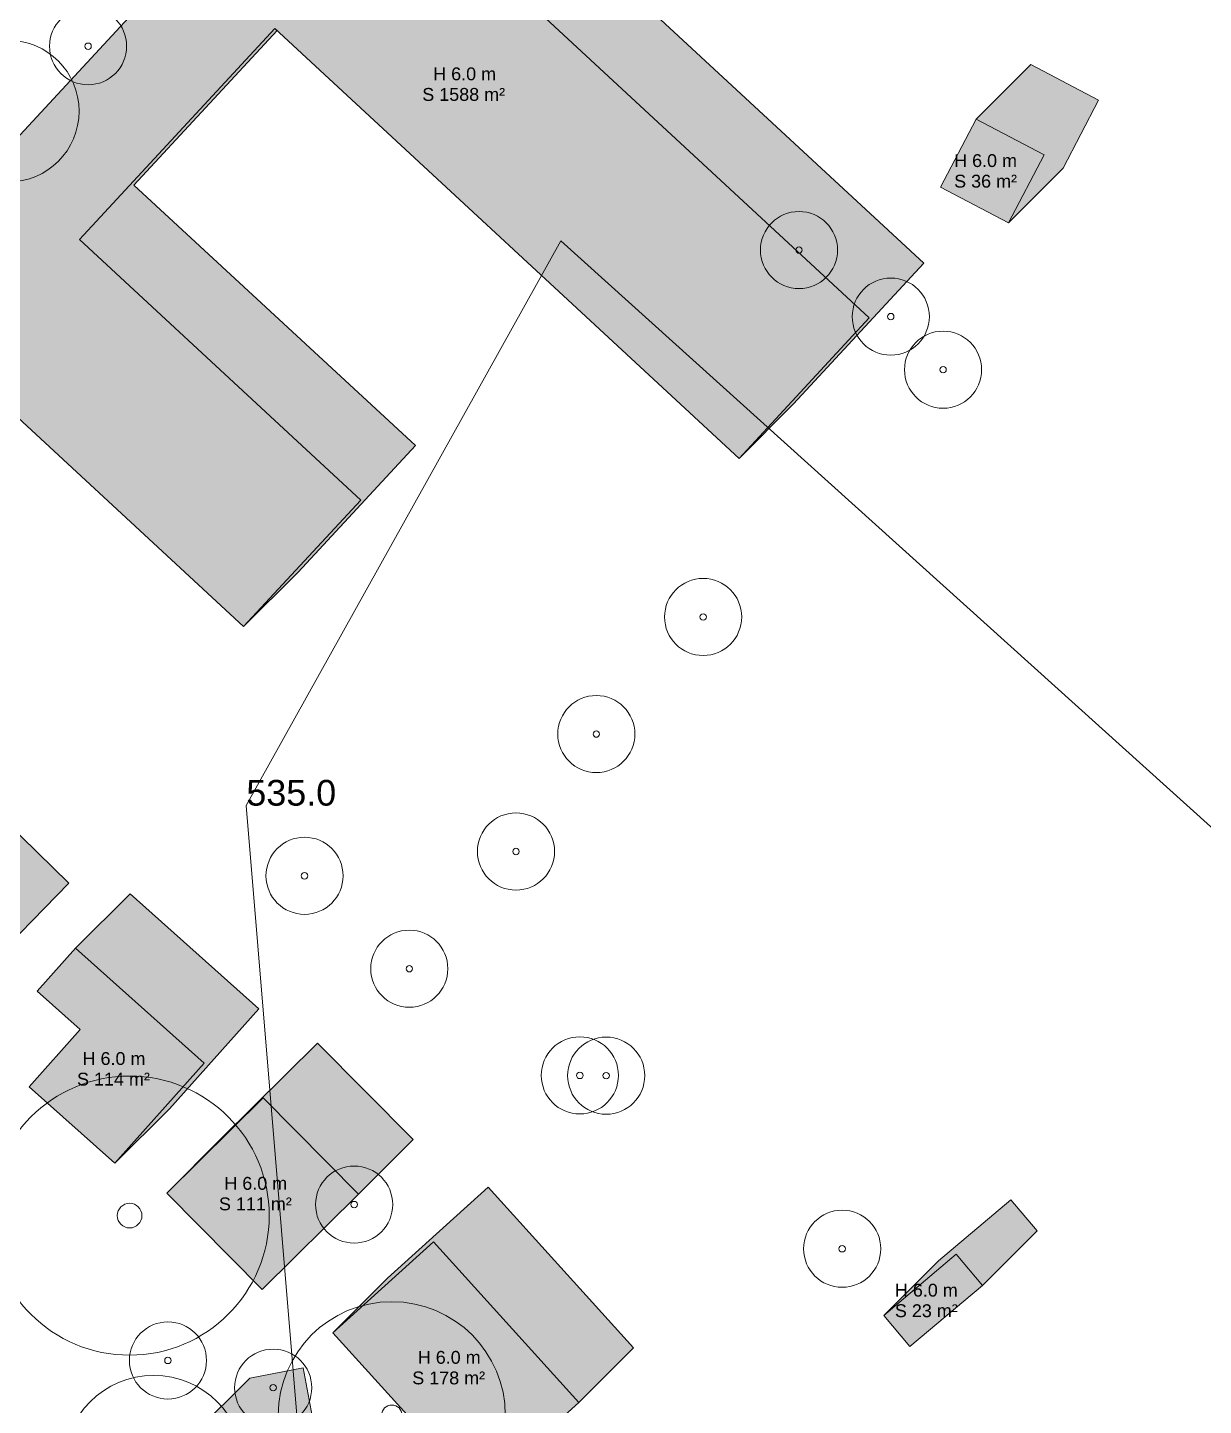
# Model space of a CAD drawing. Header units: metres. Extents: x -3 to 687, y -1 to 1371.
# Drawn here: x 50.2 to 141.7, y 120.2 to 227.4 of the extents above; entities that cross this region are included whole.
import ezdxf

# ---------------------------------------------------------------- set-up
doc = ezdxf.new("R2010")
doc.units = ezdxf.units.M
doc.header["$MEASUREMENT"] = 0
for name, color, linetype, lineweight, true_color in [('TPX_BUILDING_AREAS_TEXT', 7, 'CONTINUOUS', 0, 0x000000), ('TPX_BUILDING_HEIGHTS_TEXT', 7, 'CONTINUOUS', 0, 0x000000), ('TPX_BUILDINGS', 7, 'CONTINUOUS', 0, 0x000000), ('TPX_BUILDINGS_HATCH', 7, 'CONTINUOUS', 0, 0xf0f0f0), ('TPX_BUILDINGS_SHADOWS_HATCH', 7, 'CONTINUOUS', 0, 0x000000), ('TPX_BUILDINGS_SHADOWS_OUTLINES', 7, 'CONTINUOUS', 0, 0x000000), ('TPX_CONTOUR_LINES_5M', 7, 'CONTINUOUS', 0, 0x969696), ('TPX_CONTOUR_LINES_5M_TEXT', 7, 'CONTINUOUS', 0, 0x000000), ('TPX_VEGETATION_TREES_INDIVIDUAL', 7, 'CONTINUOUS', 0, 0x136734)]:
    doc.layers.add(name, color=color, linetype=linetype, lineweight=lineweight, true_color=true_color)
doc.styles.add('TPX_TEXTE', font='arial.ttf')

# ---------------------------------------------------------------- blocks, each defined once
blk = doc.blocks.new('TREETR008_CR088')
at = {"layer": 'TPX_VEGETATION_TREES_INDIVIDUAL'}
for radius in [8.83, 0.792]:
    blk.add_circle((0, 0, 0.04), radius, dxfattribs=at)
blk = doc.blocks.new('TREETR003_CR030')
at = {"layer": 'TPX_VEGETATION_TREES_INDIVIDUAL'}
for radius in [3, 0.25]:
    blk.add_circle((0, 0, 0.04), radius, dxfattribs=at)
blk = doc.blocks.new('TREETR006_CR070')
at = {"layer": 'TPX_VEGETATION_TREES_INDIVIDUAL'}
for radius in [7, 0.583]:
    blk.add_circle((0, 0, 0.04), radius, dxfattribs=at)
blk = doc.blocks.new('TREETR010_CR109')
at = {"layer": 'TPX_VEGETATION_TREES_INDIVIDUAL'}
for radius in [10.86, 0.958]:
    blk.add_circle((0, 0, 0.04), radius, dxfattribs=at)
blk = doc.blocks.new('TREETR005_CR055')
at = {"layer": 'TPX_VEGETATION_TREES_INDIVIDUAL'}
for radius in [5.51, 0.5]:
    blk.add_circle((0, 0, 0.04), radius, dxfattribs=at)

msp = doc.modelspace()

# ---------------------------------------------------------------- hatches: boundary and pattern name
at = {"layer": 'TPX_BUILDINGS_HATCH'}
for points in [[(73.05, 244.35), (38.59, 207.13), (67.05, 180.79), (76.17, 190.63), (54.28, 210.9), (69.48, 227.33), (105.6, 193.88), (115.73, 204.82), (73.05, 244.35)], [(124.04, 220.27), (121.27, 214.99), (126.56, 212.22), (129.33, 217.51), (124.04, 220.27)], [(54.34, 149.44), (50.36, 144.99), (57.04, 139.03), (63.99, 146.82), (53.98, 155.76), (50.99, 152.42), (54.34, 149.44)], [(68.56, 144.13), (61.07, 136.71), (68.49, 129.21), (75.99, 136.64), (68.56, 144.13)], [(81.83, 132.93), (74, 125.85), (85.32, 113.34), (93.14, 120.42), (81.83, 132.93)], [(122.49, 131.95), (116.86, 127.19), (118.89, 124.77), (124.54, 129.53), (122.49, 131.95)]]:
    msp.add_hatch(color=256, dxfattribs=at).paths.add_polyline_path(points)
at = {"layer": 'TPX_BUILDINGS_SHADOWS_HATCH'}
for points in [[(77.29, 248.59), (73.05, 244.35), (115.73, 204.82), (105.6, 193.88), (109.84, 198.12), (119.97, 209.07), (77.29, 248.59)], [(69.48, 227.33), (54.28, 210.9), (76.17, 190.63), (67.05, 180.79), (71.29, 185.03), (80.41, 194.87), (58.52, 215.15), (69.65, 227.17), (69.48, 227.33)], [(128.29, 224.52), (124.04, 220.27), (129.33, 217.51), (126.56, 212.22), (130.8, 216.47), (133.57, 221.75), (128.29, 224.52)], [(26.32, 187.37), (22.07, 183.13), (49.22, 156.57), (42.57, 149.79), (46.82, 154.03), (53.46, 160.82), (26.32, 187.37)], [(58.22, 160.01), (53.98, 155.76), (63.99, 146.82), (57.04, 139.03), (61.28, 143.27), (68.23, 151.06), (58.22, 160.01)], [(65.31, 140.95), (61.07, 136.71), (68.56, 144.13), (75.99, 136.64), (80.23, 140.88), (72.8, 148.37), (65.31, 140.95)], [(78.24, 130.1), (74, 125.85), (81.83, 132.93), (93.14, 120.42), (97.39, 124.66), (86.08, 137.17), (78.24, 130.1)], [(121.1, 131.43), (116.86, 127.19), (122.49, 131.95), (124.54, 129.53), (128.78, 133.78), (126.74, 136.19), (121.1, 131.43)], [(67.53, 122.32), (63.29, 118.08), (67.43, 118.87), (68.23, 114.73), (72.47, 118.97), (71.68, 123.11), (67.53, 122.32)]]:
    msp.add_hatch(color=256, dxfattribs=at).paths.add_polyline_path(points)

# ---------------------------------------------------------------- linework, layer by layer
at = {"layer": 'TPX_BUILDINGS', "elevation": 0.04}
for points in [[(73.05, 244.35), (38.59, 207.13), (67.05, 180.79), (76.17, 190.63), (54.28, 210.9), (69.48, 227.33), (105.6, 193.88), (115.73, 204.82)], [(124.04, 220.27), (121.27, 214.99), (126.56, 212.22), (129.33, 217.51)], [(54.34, 149.44), (50.36, 144.99), (57.04, 139.03), (63.99, 146.82), (53.98, 155.76), (50.99, 152.42)], [(68.56, 144.13), (61.07, 136.71), (68.49, 129.21), (75.99, 136.64)], [(81.83, 132.93), (74, 125.85), (85.32, 113.34), (93.14, 120.42)], [(122.49, 131.95), (116.86, 127.19), (118.89, 124.77), (124.54, 129.53)]]:
    msp.add_lwpolyline(points, close=True, dxfattribs=at)
at = {"layer": 'TPX_BUILDINGS_SHADOWS_OUTLINES', "elevation": 0.04}
for points in [[(77.29, 248.59), (73.05, 244.35), (115.73, 204.82), (105.6, 193.88), (109.84, 198.12), (119.97, 209.07)], [(69.48, 227.33), (54.28, 210.9), (76.17, 190.63), (67.05, 180.79), (71.29, 185.03), (80.41, 194.87), (58.52, 215.15), (69.65, 227.17)], [(128.29, 224.52), (124.04, 220.27), (129.33, 217.51), (126.56, 212.22), (130.8, 216.47), (133.57, 221.75)], [(26.32, 187.37), (22.07, 183.13), (49.22, 156.57), (42.57, 149.79), (46.82, 154.03), (53.46, 160.82)], [(58.22, 160.01), (53.98, 155.76), (63.99, 146.82), (57.04, 139.03), (61.28, 143.27), (68.23, 151.06)], [(65.31, 140.95), (61.07, 136.71), (68.56, 144.13), (75.99, 136.64), (80.23, 140.88), (72.8, 148.37)], [(78.24, 130.1), (74, 125.85), (81.83, 132.93), (93.14, 120.42), (97.39, 124.66), (86.08, 137.17)], [(121.1, 131.43), (116.86, 127.19), (122.49, 131.95), (124.54, 129.53), (128.78, 133.78), (126.74, 136.19)], [(67.53, 122.32), (63.29, 118.08), (67.43, 118.87), (68.23, 114.73), (72.47, 118.97), (71.68, 123.11)]]:
    msp.add_lwpolyline(points, close=True, dxfattribs=at)
at = {"layer": 'TPX_CONTOUR_LINES_5M', "elevation": 0.05}
msp.add_lwpolyline([(257.98, 0), (246.14, 106.18), (196.53, 166.59), (144.12, 163.58), (91.72, 210.8), (67.26, 166.86), (77.34, 45.51), (39.31, 35.76), (13.1, 65.48), (0, 65.48)], dxfattribs=at)

# ---------------------------------------------------------------- block references
at = {"layer": 'TPX_VEGETATION_TREES_INDIVIDUAL'}
for name, p in [('TREETR003_CR030', (54.95, 225.95, 0.04)), ('TREETR005_CR055', (48.74, 220.9, 0.04)), ('TREETR003_CR030', (110.26, 210.09, 0.04)), ('TREETR003_CR030', (117.4, 204.91, 0.04)), ('TREETR003_CR030', (121.47, 200.78, 0.04)), ('TREETR003_CR030', (102.8, 181.54, 0.04)), ('TREETR003_CR030', (94.49, 172.43, 0.04)), ('TREETR003_CR030', (88.24, 163.29, 0.04)), ('TREETR003_CR030', (71.79, 161.4, 0.04)), ('TREETR003_CR030', (79.94, 154.17, 0.04)), ('TREETR003_CR030', (93.21, 145.87, 0.04)), ('TREETR003_CR030', (95.26, 145.85, 0.04)), ('TREETR010_CR109', (58.18, 134.96, 0.04)), ('TREETR003_CR030', (75.65, 135.82, 0.04)), ('TREETR003_CR030', (113.62, 132.38, 0.04)), ('TREETR008_CR088', (78.58, 119.43, 0.04)), ('TREETR003_CR030', (61.16, 123.69, 0.04)), ('TREETR003_CR030', (69.35, 121.57, 0.04)), ('TREETR006_CR070', (60.05, 115.53, 0.04))]:
    msp.add_blockref(name, p, dxfattribs=at)

# ---------------------------------------------------------------- texts
at = {"layer": 'TPX_BUILDING_AREAS_TEXT', "style": 'TPX_TEXTE'}
for s, p in [('S 1588 m²', (80.95, 221.7, 0.05)), ('S 36 m²', (122.33, 214.95, 0.05)), ('S 114 m²', (54.09, 145.08, 0.05)), ('S 111 m²', (65.13, 135.37, 0.05)), ('S 23 m²', (117.72, 127.06, 0.05)), ('S 178 m²', (80.17, 121.83, 0.05))]:
    msp.add_text(s, height=1, dxfattribs=at).set_placement(p)
at = {"layer": 'TPX_BUILDING_HEIGHTS_TEXT', "style": 'TPX_TEXTE'}
for p in [(81.8, 223.3, 0.05), (122.33, 216.55, 0.05), (54.52, 146.68, 0.05), (65.55, 136.97, 0.05), (117.72, 128.66, 0.05), (80.6, 123.43, 0.05)]:
    msp.add_text('H 6.0 m', height=1, dxfattribs=at).set_placement(p)
at = {"layer": 'TPX_CONTOUR_LINES_5M_TEXT', "style": 'TPX_TEXTE'}
msp.add_text('535.0', height=2, dxfattribs=at).set_placement((67.26, 166.86, 0.05))

doc.saveas('drawing.dxf')
